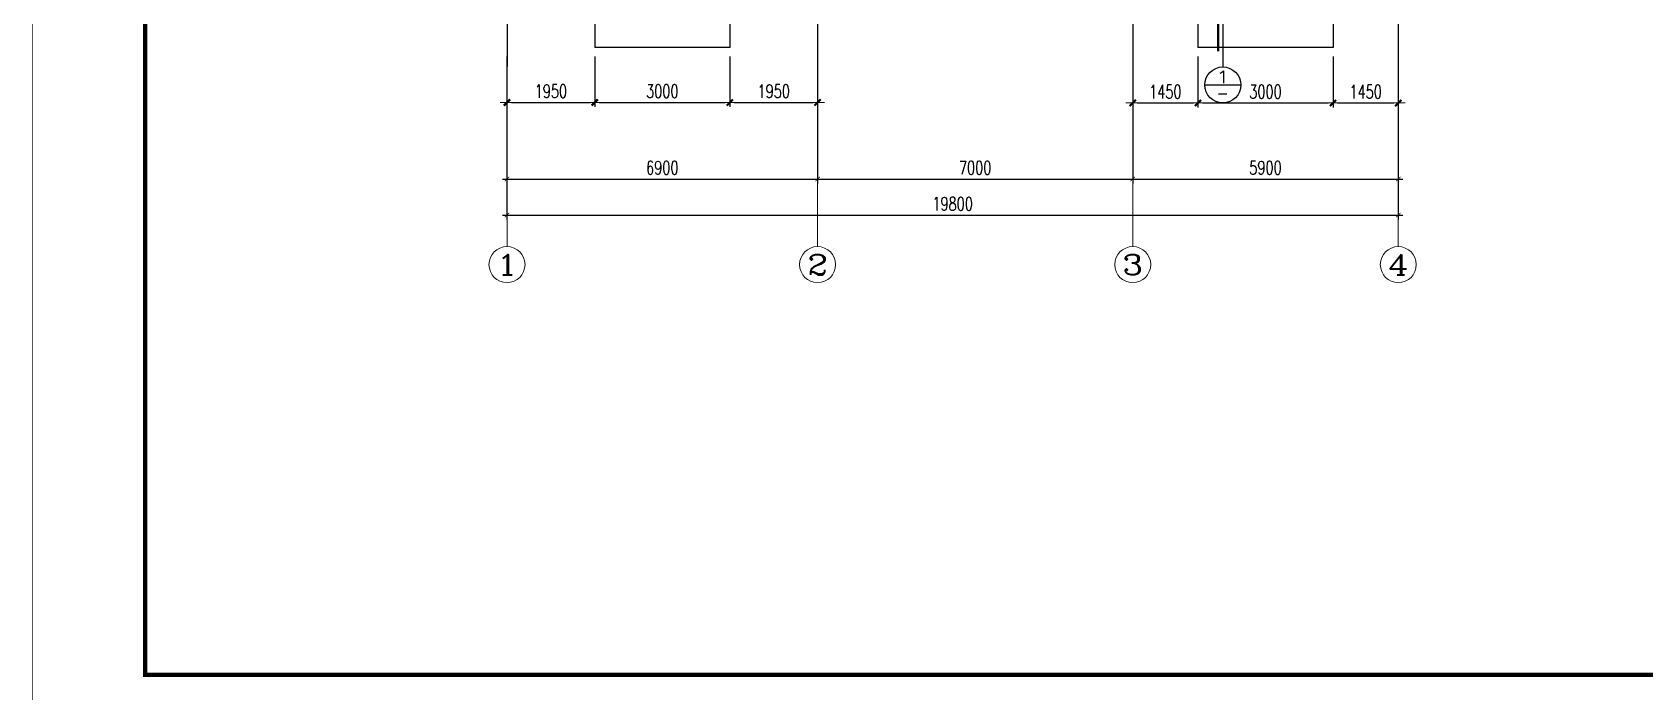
# Model space of a CAD drawing. Extents: x 959592 to 1105020, y -295412 to 379724.
# Drawn here: x 967965 to 1003786, y -210778 to -196137 of the extents above; entities that cross this region are included whole.
import ezdxf
from ezdxf.enums import TextEntityAlignment as Align

# ---------------------------------------------------------------- set-up
doc = ezdxf.new("R2010")
doc.units = 0
doc.header["$LTSCALE"] = 1000
doc.header["$MEASUREMENT"] = 0
doc.linetypes.add('DOTE', pattern=[2.42, 2, -0.2, 0.02, -0.2])
doc.layers.get('0').update_dxf_attribs({"linetype": 'CONTINUOUS'})
doc.layers.get('Defpoints').update_dxf_attribs({"linetype": 'CONTINUOUS', "lineweight": 5})
for name, color, linetype in [('AXIS_TEXT', 7, 'CONTINUOUS'), ('DIMENSION', 3, 'CONTINUOUS'), ('DOTE', 1, 'DOTE'), ('S_BEAMDIMMASS', 2, 'CONTINUOUS')]:
    doc.layers.add(name, color=color, linetype=linetype)
doc.layers.add('DIM', color=3, linetype='CONTINUOUS', lineweight=5)
doc.layers.add('FRAME', color=3, linetype='CONTINUOUS', lineweight=5)
doc.styles.add('_TCH_AXIS', font='COMPLEX', dxfattribs={"bigfont": 'GBCBIG'})
doc.styles.add('COMPLEX', font='COMPLEX')
doc.styles.add('TSSD_Dimension', font='TXT.shx', dxfattribs={"width": 0.7, "bigfont": 'hztxt.shx'})
doc.dimstyles.new('TSSD_100_100$0', dxfattribs={"dimtxt": 300, "dimasz": 100, "dimexe": 100, "dimexo": 250, "dimgap": 100, "dimtad": 1, "dimdec": 0, "dimzin": 0, "dimdsep": 46, "dimtxsty": 'TSSD_Dimension', "dimblk1": '_tsdbk', "dimblk2": '_tsdbk', "dimsah": 1, "dimcen": 0, "dimdle": 100, "dimclrt": 7, "dimadec": 1, "dimazin": 0, "dimtfac": 1, "dimtdec": 0, "dimtix": 1, "dimtmove": 2, "dimatfit": 3, "dimldrblk": '_tsdbk', "dimfxl": 100, "dimtolj": 1, "dimtzin": 0, "dimarcsym": 0})

# ---------------------------------------------------------------- blocks, each defined once
blk = doc.blocks.new('_ARCHTICK')
at = {"color": 0, "linetype": 'ByBlock', "const_width": 0.15}
blk.add_lwpolyline([(-0.5, -0.5), (0.5, 0.5)], dxfattribs=at)
blk = doc.blocks.new('*D208')
at = {"layer": 'Defpoints', "color": 0, "ltscale": 0.5, "transparency": 16777216}
for p in [(978511, -196895), (985411, -196895), (985411, -199395)]:
    blk.add_point(p, dxfattribs=at)
at = {"layer": 'DIM', "color": 0, "lineweight": -2, "ltscale": 0.5, "transparency": 16777216}
for p, q in [((978511, -197145), (978511, -199495)), ((985411, -197145), (985411, -199495)), ((978411, -199395), (985511, -199395))]:
    blk.add_line(p, q, dxfattribs=at)
at = {"layer": 'DIM', "color": 0, "lineweight": -2, "ltscale": 0.5, "transparency": 16777216, "xscale": 100, "yscale": 100, "zscale": 100, "rotation": 180}
blk.add_blockref('_ARCHTICK', (978511, -199395), dxfattribs=at)
at = {"layer": 'DIM', "color": 0, "lineweight": -2, "ltscale": 0.5, "transparency": 16777216, "xscale": 100, "yscale": 100, "zscale": 100}
blk.add_blockref('_ARCHTICK', (985411, -199395), dxfattribs=at)
at = {"layer": 'DIM', "color": 3, "ltscale": 0.5, "transparency": 16777216, "insert": (981961, -199145), "char_height": 300, "attachment_point": 5, "style": 'TSSD_Dimension'}
blk.add_mtext('\\A1;6900', dxfattribs=at)
blk = doc.blocks.new('*D209')
at = {"layer": 'Defpoints', "color": 0, "ltscale": 0.5, "transparency": 16777216}
for p in [(985411, -196895), (992411, -196895), (992411, -199395)]:
    blk.add_point(p, dxfattribs=at)
at = {"layer": 'DIM', "color": 0, "lineweight": -2, "ltscale": 0.5, "transparency": 16777216}
for p, q in [((985411, -197145), (985411, -199495)), ((992411, -197145), (992411, -199495)), ((985311, -199395), (992511, -199395))]:
    blk.add_line(p, q, dxfattribs=at)
at = {"layer": 'DIM', "color": 0, "lineweight": -2, "ltscale": 0.5, "transparency": 16777216, "xscale": 100, "yscale": 100, "zscale": 100, "rotation": 180}
blk.add_blockref('_ARCHTICK', (985411, -199395), dxfattribs=at)
at = {"layer": 'DIM', "color": 0, "lineweight": -2, "ltscale": 0.5, "transparency": 16777216, "xscale": 100, "yscale": 100, "zscale": 100}
blk.add_blockref('_ARCHTICK', (992411, -199395), dxfattribs=at)
at = {"layer": 'DIM', "color": 3, "ltscale": 0.5, "transparency": 16777216, "insert": (988911, -199145), "char_height": 300, "attachment_point": 5, "style": 'TSSD_Dimension'}
blk.add_mtext('\\A1;7000', dxfattribs=at)
blk = doc.blocks.new('*D210')
at = {"layer": 'Defpoints', "color": 0, "ltscale": 0.5, "transparency": 16777216}
for p in [(992411, -196895), (998311, -196895), (998311, -199395)]:
    blk.add_point(p, dxfattribs=at)
at = {"layer": 'DIM', "color": 0, "lineweight": -2, "ltscale": 0.5, "transparency": 16777216}
for p, q in [((992411, -197145), (992411, -199495)), ((998311, -197145), (998311, -199495)), ((992311, -199395), (998411, -199395))]:
    blk.add_line(p, q, dxfattribs=at)
at = {"layer": 'DIM', "color": 0, "lineweight": -2, "ltscale": 0.5, "transparency": 16777216, "xscale": 100, "yscale": 100, "zscale": 100, "rotation": 180}
blk.add_blockref('_ARCHTICK', (992411, -199395), dxfattribs=at)
at = {"layer": 'DIM', "color": 0, "lineweight": -2, "ltscale": 0.5, "transparency": 16777216, "xscale": 100, "yscale": 100, "zscale": 100}
blk.add_blockref('_ARCHTICK', (998311, -199395), dxfattribs=at)
at = {"layer": 'DIM', "color": 3, "ltscale": 0.5, "transparency": 16777216, "insert": (995361, -199145), "char_height": 300, "attachment_point": 5, "style": 'TSSD_Dimension'}
blk.add_mtext('\\A1;5900', dxfattribs=at)
blk = doc.blocks.new('*D211')
at = {"layer": 'Defpoints', "color": 0, "ltscale": 0.5, "transparency": 16777216}
for p in [(978511, -196895), (998311, -196895), (998311, -200195)]:
    blk.add_point(p, dxfattribs=at)
at = {"layer": 'DIM', "color": 0, "lineweight": -2, "ltscale": 0.5, "transparency": 16777216}
for p, q in [((978511, -197145), (978511, -200295)), ((998311, -197145), (998311, -200295)), ((978411, -200195), (998411, -200195))]:
    blk.add_line(p, q, dxfattribs=at)
at = {"layer": 'DIM', "color": 0, "lineweight": -2, "ltscale": 0.5, "transparency": 16777216, "xscale": 100, "yscale": 100, "zscale": 100, "rotation": 180}
blk.add_blockref('_ARCHTICK', (978511, -200195), dxfattribs=at)
at = {"layer": 'DIM', "color": 0, "lineweight": -2, "ltscale": 0.5, "transparency": 16777216, "xscale": 100, "yscale": 100, "zscale": 100}
blk.add_blockref('_ARCHTICK', (998311, -200195), dxfattribs=at)
at = {"layer": 'DIM', "color": 3, "ltscale": 0.5, "transparency": 16777216, "insert": (988411, -199945), "char_height": 300, "attachment_point": 5, "style": 'TSSD_Dimension'}
blk.add_mtext('\\A1;19800', dxfattribs=at)
blk = doc.blocks.new('_AXISO')
blk.add_circle((0, 0), 0.5)
at = {"layer": 'AXIS_TEXT', "style": 'COMPLEX', "width": 1.041667}
blk.add_attdef('A', text='', height=0.56, dxfattribs=at).set_placement((-0.25, -0.28), (0.25, -0.28), align=Align.FIT)
blk = doc.blocks.new('BW-29377905', base_point=(72432, -220793))
for p, q in [((72882, -205793), (72882, -204793)), ((75882, -204793), (72882, -204793)), ((75882, -205793), (75882, -204793)), ((79382, -205793), (79382, -204793)), ((82382, -204793), (79382, -204793)), ((82382, -205793), (82382, -204793)), ((88832, -204793), (85832, -204793)), ((85832, -205793), (85832, -204793)), ((88832, -205793), (88832, -204793)), ((72432, -219793), (72432, -220793)), ((75432, -219793), (75432, -220793)), ((85832, -219793), (85832, -220793)), ((88832, -219793), (88832, -220793)), ((75432, -220793), (72432, -220793)), ((88832, -220793), (85832, -220793))]:
    blk.add_line(p, q)
blk = doc.blocks.new('_tsdbk')
blk.add_line((-1, 0), (1.5, 0))
at = {"const_width": 0.5}
blk.add_lwpolyline([(-0.7, -0.7), (0.7, 0.7)], dxfattribs=at)
blk = doc.blocks.new('*D235')
at = {"layer": 'Defpoints', "color": 0, "transparency": 16777216}
for p in [(978511, -196421), (980461, -196421), (980461, -197695)]:
    blk.add_point(p, dxfattribs=at)
at = {"layer": 'DIM', "color": 0, "lineweight": -2, "transparency": 16777216}
for p, q in [((978511, -196671), (978511, -197795)), ((980461, -196671), (980461, -197795)), ((978611, -197695), (980361, -197695))]:
    blk.add_line(p, q, dxfattribs=at)
at = {"layer": 'DIM', "color": 0, "lineweight": -2, "transparency": 16777216, "xscale": 100, "yscale": 100, "zscale": 100}
for p, rotation in [((978511, -197695), 179.9999999999999), ((980461, -197695), 359.9999999999999)]:
    blk.add_blockref('_tsdbk', p, dxfattribs=dict(at, rotation=rotation))
at = {"layer": 'DIM', "color": 7, "transparency": 16777216, "insert": (979486, -197445), "char_height": 300, "attachment_point": 5, "style": 'TSSD_Dimension'}
blk.add_mtext('\\A1;1950', dxfattribs=at)
blk = doc.blocks.new('*D236')
at = {"layer": 'Defpoints', "color": 0, "transparency": 16777216}
for p in [(980461, -196421), (983461, -196421), (983461, -197695)]:
    blk.add_point(p, dxfattribs=at)
at = {"layer": 'DIM', "color": 0, "lineweight": -2, "transparency": 16777216}
for p, q in [((980461, -196671), (980461, -197795)), ((983461, -196671), (983461, -197795)), ((980561, -197695), (983361, -197695))]:
    blk.add_line(p, q, dxfattribs=at)
at = {"layer": 'DIM', "color": 0, "lineweight": -2, "transparency": 16777216, "xscale": 100, "yscale": 100, "zscale": 100}
for p, rotation in [((980461, -197695), 179.9999999999999), ((983461, -197695), 359.9999999999999)]:
    blk.add_blockref('_tsdbk', p, dxfattribs=dict(at, rotation=rotation))
at = {"layer": 'DIM', "color": 7, "transparency": 16777216, "insert": (981961, -197445), "char_height": 300, "attachment_point": 5, "style": 'TSSD_Dimension'}
blk.add_mtext('\\A1;3000', dxfattribs=at)
blk = doc.blocks.new('*D237')
at = {"layer": 'Defpoints', "color": 0, "transparency": 16777216}
for p in [(983461, -196421), (985411, -196421), (985411, -197695)]:
    blk.add_point(p, dxfattribs=at)
at = {"layer": 'DIM', "color": 0, "lineweight": -2, "transparency": 16777216}
for p, q in [((983461, -196671), (983461, -197795)), ((985411, -196671), (985411, -197795)), ((983561, -197695), (985311, -197695))]:
    blk.add_line(p, q, dxfattribs=at)
at = {"layer": 'DIM', "color": 0, "lineweight": -2, "transparency": 16777216, "xscale": 100, "yscale": 100, "zscale": 100}
for p, rotation in [((983461, -197695), 179.9999999999999), ((985411, -197695), 359.9999999999999)]:
    blk.add_blockref('_tsdbk', p, dxfattribs=dict(at, rotation=rotation))
at = {"layer": 'DIM', "color": 7, "transparency": 16777216, "insert": (984436, -197445), "char_height": 300, "attachment_point": 5, "style": 'TSSD_Dimension'}
blk.add_mtext('\\A1;1950', dxfattribs=at)
blk = doc.blocks.new('*D238')
at = {"layer": 'Defpoints', "color": 0, "transparency": 16777216}
for p in [(992411, -196421), (993861, -196421), (993861, -197707)]:
    blk.add_point(p, dxfattribs=at)
at = {"layer": 'DIM', "color": 0, "lineweight": -2, "transparency": 16777216}
for p, q in [((992411, -196671), (992411, -197807)), ((993861, -196671), (993861, -197807)), ((992511, -197707), (993761, -197707))]:
    blk.add_line(p, q, dxfattribs=at)
at = {"layer": 'DIM', "color": 0, "lineweight": -2, "transparency": 16777216, "xscale": 100, "yscale": 100, "zscale": 100}
for p, rotation in [((992411, -197707), 179.9999999999999), ((993861, -197707), 359.9999999999999)]:
    blk.add_blockref('_tsdbk', p, dxfattribs=dict(at, rotation=rotation))
at = {"layer": 'DIM', "color": 7, "transparency": 16777216, "insert": (993136, -197457), "char_height": 300, "attachment_point": 5, "style": 'TSSD_Dimension'}
blk.add_mtext('\\A1;1450', dxfattribs=at)
blk = doc.blocks.new('*D239')
at = {"layer": 'Defpoints', "color": 0, "transparency": 16777216}
for p in [(993861, -196421), (996861, -196421), (996861, -197707)]:
    blk.add_point(p, dxfattribs=at)
at = {"layer": 'DIM', "color": 0, "lineweight": -2, "transparency": 16777216}
for p, q in [((993861, -196671), (993861, -197807)), ((996861, -196671), (996861, -197807)), ((993961, -197707), (996761, -197707))]:
    blk.add_line(p, q, dxfattribs=at)
at = {"layer": 'DIM', "color": 0, "lineweight": -2, "transparency": 16777216, "xscale": 100, "yscale": 100, "zscale": 100}
for p, rotation in [((993861, -197707), 179.9999999999999), ((996861, -197707), 359.9999999999999)]:
    blk.add_blockref('_tsdbk', p, dxfattribs=dict(at, rotation=rotation))
at = {"layer": 'DIM', "color": 7, "transparency": 16777216, "insert": (995361, -197457), "char_height": 300, "attachment_point": 5, "style": 'TSSD_Dimension'}
blk.add_mtext('\\A1;3000', dxfattribs=at)
blk = doc.blocks.new('*D240')
at = {"layer": 'Defpoints', "color": 0, "transparency": 16777216}
for p in [(996861, -196421), (998311, -196421), (998311, -197707)]:
    blk.add_point(p, dxfattribs=at)
at = {"layer": 'DIM', "color": 0, "lineweight": -2, "transparency": 16777216}
for p, q in [((996861, -196671), (996861, -197807)), ((998311, -196671), (998311, -197807)), ((996961, -197707), (998211, -197707))]:
    blk.add_line(p, q, dxfattribs=at)
at = {"layer": 'DIM', "color": 0, "lineweight": -2, "transparency": 16777216, "xscale": 100, "yscale": 100, "zscale": 100}
for p, rotation in [((996861, -197707), 179.9999999999999), ((998311, -197707), 359.9999999999999)]:
    blk.add_blockref('_tsdbk', p, dxfattribs=dict(at, rotation=rotation))
at = {"layer": 'DIM', "color": 7, "transparency": 16777216, "insert": (997586, -197457), "char_height": 300, "attachment_point": 5, "style": 'TSSD_Dimension'}
blk.add_mtext('\\A1;1450', dxfattribs=at)
blk = doc.blocks.new('索引号')
at = {"layer": 'DIMENSION'}
blk.add_line((0, 0), (800, 0), dxfattribs=at)
blk.add_circle((400, 0), 400, dxfattribs=at)
at = {"layer": 'DIMENSION', "style": 'COMPLEX'}
for tag, width, p, p2 in [('1', 2.333333, (264, 40), (536, 40)), ('-', 1.166667, (264, -312), (536, -312))]:
    blk.add_attdef(tag, text='', height=272, dxfattribs=dict(at, width=width)).set_placement(p, p2, align=Align.FIT)
blk = doc.blocks.new('BW-43091906', base_point=(-152259, 7688, 0))
at = {"layer": 'FRAME'}
for points, const_width in [([(-152259, 49688), (-152259, 7688), (-92859, 7688), (-92859, 49688)], 20), ([(-149759, 48688), (-149759, 8688), (-93859, 8688), (-93859, 48688)], 100)]:
    blk.add_lwpolyline(points, close=True, dxfattribs=dict(at, const_width=const_width))

msp = doc.modelspace()

# ---------------------------------------------------------------- linework, layer by layer
at = {"layer": 'DIM', "ltscale": 0.5}
for p, q in [((978511.404, -196895.077), (978511.404, -200895.077)), ((985411.404, -196895.077), (985411.404, -200895.077)), ((992411.404, -196895.077), (992411.404, -200895.077)), ((998311.404, -196895.077), (998311.404, -200895.077))]:
    msp.add_line(p, q, dxfattribs=at)
at = {"layer": 'DIMENSION'}
msp.add_line((994411.405, -195028.871), (994411.405, -196906.71), dxfattribs=at)
at = {"layer": 'DIMENSION', "const_width": 50}
msp.add_lwpolyline([(994311.405, -195028.871), (994311.405, -196562.138)], dxfattribs=at)
at = {"layer": 'DOTE', "linetype": 'DOTE'}
for p, q in [((978511.404, -180558.466), (978511.404, -196895.077)), ((985411.404, -180558.466), (985411.404, -196895.077)), ((992411.404, -180558.466), (992411.404, -196895.077)), ((998311.404, -180558.466), (998311.404, -196895.077))]:
    msp.add_line(p, q, dxfattribs=at)

# ---------------------------------------------------------------- block references
at = {"layer": 'DIM', "ltscale": 0.5}
ref = msp.add_blockref('_AXISO', (978511.404, -201295.077), dxfattribs=dict(at, xscale=800, yscale=800, zscale=800))
ref.add_attrib('A', '1', dxfattribs={"layer": 'AXIS_TEXT', "height": 452.548, "style": '_TCH_AXIS', "width": 2.333333}).set_placement((978285.13, -201521.351), (978737.678, -201521.351), align=Align.FIT)
ref = msp.add_blockref('_AXISO', (985411.404, -201295.077), dxfattribs=dict(at, xscale=800, yscale=800, zscale=800))
ref.add_attrib('A', '2', dxfattribs={"layer": 'AXIS_TEXT', "height": 452.548, "style": '_TCH_AXIS', "width": 1.5}).set_placement((985185.13, -201521.351), (985637.678, -201521.351), align=Align.FIT)
ref = msp.add_blockref('_AXISO', (992411.404, -201295.077), dxfattribs=dict(at, xscale=800, yscale=800, zscale=800))
ref.add_attrib('A', '3', dxfattribs={"layer": 'AXIS_TEXT', "height": 452.548, "style": '_TCH_AXIS', "width": 1.5}).set_placement((992185.13, -201521.351), (992637.678, -201521.351), align=Align.FIT)
ref = msp.add_blockref('_AXISO', (998311.404, -201295.077), dxfattribs=dict(at, xscale=800, yscale=800, zscale=800))
ref.add_attrib('A', '4', dxfattribs={"layer": 'AXIS_TEXT', "height": 452.548, "style": '_TCH_AXIS', "width": 1.3125}).set_placement((998085.13, -201521.351), (998537.678, -201521.351), align=Align.FIT)
at = {"layer": 'DIMENSION'}
msp.add_blockref('BW-43091906', (967975.021, -211401.811, 0), dxfattribs=at)
msp.add_blockref('索引号', (994011.405, -197306.71), dxfattribs=at).add_auto_attribs({'-': '-', '1': '1'})
at = {"layer": 'S_BEAMDIMMASS'}
msp.add_blockref('BW-29377905', (980461.404, -196477.568), dxfattribs=at)

# ---------------------------------------------------------------- dimensions: what is measured, and where the dimension line sits
at = {"layer": 'DIM'}
for base, p1, p2, picture, middle in [((980461.404, -197694.864), (978511.404, -196421.384), (980461.404, -196421.384), '*D235', (979486.404, -197444.864)), ((983461.404, -197694.864), (980461.404, -196421.384), (983461.404, -196421.384), '*D236', (981961.404, -197444.864)), ((985411.404, -197694.864), (983461.404, -196421.384), (985411.404, -196421.384), '*D237', (984436.404, -197444.864)), ((993861.404, -197706.709), (992411.404, -196421.384), (993861.404, -196421.384), '*D238', (993136.404, -197456.709)), ((996861.404, -197706.709), (993861.404, -196421.384), (996861.404, -196421.384), '*D239', (995361.404, -197456.709)), ((998311.404, -197706.709), (996861.404, -196421.384), (998311.404, -196421.384), '*D240', (997586.404, -197456.709))]:
    dim = msp.add_linear_dim(base=base, p1=p1, p2=p2, dimstyle='TSSD_100_100$0', dxfattribs=at)
    dim.commit()
    dim.dimension.update_dxf_attribs({"geometry": picture, "text_midpoint": middle})
at = {"layer": 'DIM', "ltscale": 0.5}
for p1, p2, distance, picture, middle in [((978511.404, -196895.077), (985411.404, -196895.077), -2500, '*D208', (981961.404, -199145.077)), ((978511.404, -196895.077), (998311.404, -196895.077), -3300, '*D211', (988411.404, -199945.077)), ((985411.404, -196895.077), (992411.404, -196895.077), -2500, '*D209', (988911.404, -199145.077)), ((992411.404, -196895.077), (998311.404, -196895.077), -2500, '*D210', (995361.404, -199145.077))]:
    dim = msp.add_aligned_dim(p1=p1, p2=p2, distance=distance, dimstyle='TSSD_100_100$0', override={"dimblk": 'ARCHTICK', "dimsah": 0, "dimclrt": 3, "dimadec": 0, "dimfxl": 1}, dxfattribs=at)
    dim.commit()
    dim.dimension.update_dxf_attribs({"geometry": picture, "text_midpoint": middle})

doc.saveas('drawing.dxf')
